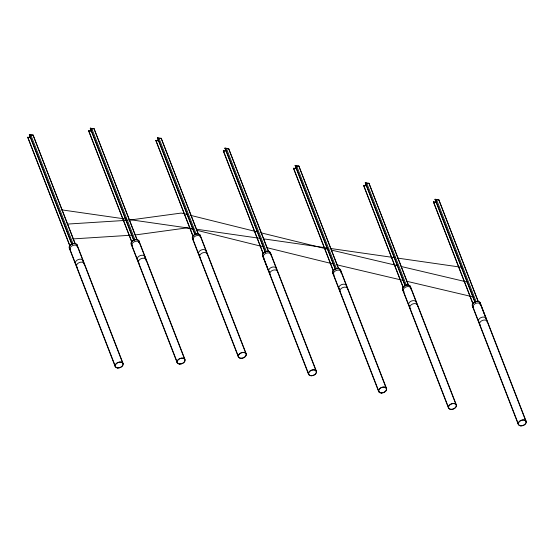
<?xml version="1.0" encoding="UTF-8"?>
<svg xmlns="http://www.w3.org/2000/svg" width="554" height="554" viewBox="0 0 554 554"><rect width="100%" height="100%" fill="white"/><g stroke="black" fill="none" stroke-linecap="round" stroke-linejoin="round"><path stroke-width="0.83" d="M159.074 138.389L157.447 137.891L161.2 138.271L198.277 233.857M30.92 135.169L29.307 134.643L33.06 135.024L75.129 243.483M91.881 128.77L90.267 128.244L94.021 128.625L137.046 239.55M226.517 148.77L266.155 251.094M296.709 166.172L336.278 268.323M366.831 183.402L406.096 284.756M436.642 199.842L435.035 199.315L438.789 199.696L478.22 301.362M69.769 245.789L27.7 137.33L29.514 137.344L30.325 136.166M75.039 243.628L33.06 135.024M131.686 241.856L88.654 130.931L90.468 130.938L91.278 129.768M136.956 239.702L94.021 128.625M192.917 236.163L155.84 140.578L157.648 140.591L158.458 139.414M158.583 139.428L158.146 140.744M198.187 234.003L161.2 138.271M263.102 253.566L223.297 150.93L225.319 150.764M265.255 252.271L224.993 148.098L228.657 148.624L268.468 251.26M268.378 251.412L228.657 148.624M333.231 270.795L293.481 168.333L295.296 168.347L296.106 167.169M335.378 269.5L295.185 165.501L298.848 166.027L338.591 268.489M296.224 167.19L295.794 168.506M338.501 268.642L298.848 166.027M403.042 287.235L363.611 185.562L365.418 185.576L366.346 184.42M405.189 285.94L365.308 182.73L368.971 183.256L408.409 284.929M408.319 285.075L368.971 183.256M472.86 303.668L433.422 202.002L435.236 202.016L436.046 200.839M436.164 200.86L435.735 202.168M478.13 301.514L438.789 199.696M31.038 135.183L32.977 135.169M91.999 128.784L93.931 128.77M159.178 138.431L161.11 138.417M226.634 148.784L228.567 148.77M296.826 166.193L298.758 166.179M366.949 183.422L368.881 183.409M436.76 199.856L438.699 199.842M67.117 224.107L126.963 220.305M128.673 220.194L181.317 213.055L187.176 214.509M72.858 238.919L131.852 235.173M135.273 234.951L187.058 227.867L192.924 229.321M224.903 148.243L226.344 148.451M88.654 130.931L90.489 131.194M155.84 140.578L157.668 140.841M223.297 150.93L225.125 151.194M295.095 165.653L296.535 165.861M293.481 168.333L295.317 168.596M365.218 182.882L366.658 183.09M27.7 137.33L29.535 137.593M363.611 185.562L365.439 185.825M433.422 202.002L435.257 202.265M61.369 209.821L126.416 219.162M128.978 219.529L193.166 228.747M196.594 229.238L259.923 238.331M263.344 238.822L327.532 248.04M330.101 248.414L395.141 257.748M397.71 258.116L461.891 267.333M158.887 138.098L195.964 233.684M327.94 249.258L260.879 232.791M331.306 250.055L397.786 265.705M401.158 266.495L467.638 282.152M333.688 264.071L266.626 247.603M336.209 264.667L403.534 280.518M406.899 281.307L473.386 296.965M190.528 215.34L257.527 231.96M196.275 230.152L263.275 246.772M480.11 302.636L526.078 421.144M480.602 304.437L486.059 318.515M479.923 302.719L525.885 421.227M436.476 199.523L475.907 301.196M435.119 199.17L475.097 302.228M435.035 199.315L475.007 302.373M433.512 201.85L472.95 303.523M472.597 306.023L518.558 424.53M472.403 306.106L518.371 424.613M410.299 286.196L456.267 404.704M410.105 286.286L456.074 404.794M365.308 182.73L405.279 285.788M363.694 185.417L403.132 287.083M402.779 289.583L448.747 408.09M402.585 289.673L448.553 408.18M340.481 269.756L386.45 388.271M340.288 269.846L386.256 388.354M295.185 165.501L335.468 269.355M293.572 168.187L333.314 270.65M332.968 273.143L378.929 391.65M332.774 273.233L378.735 391.74M270.359 252.527L316.327 371.035M270.165 252.617L316.133 371.125M224.993 148.098L265.345 252.125M223.38 150.778L263.192 253.42M262.838 255.913L308.807 374.421M263.309 257.16L268.766 271.231M262.651 256.003L308.613 374.511M200.167 235.125L246.135 353.632M199.973 235.208L245.941 353.715M157.537 137.745L195.153 234.716M157.447 137.891L195.063 234.868M155.93 140.425L193 236.011M192.653 238.511L238.615 357.018M192.46 238.594L238.421 357.101M138.936 240.817L184.904 359.324M138.742 240.907L184.711 359.414M91.708 128.452L134.733 239.376M90.357 128.099L133.923 240.415M90.267 128.244L133.833 240.561M88.744 130.779L131.769 241.71M131.423 244.203L177.384 362.711M131.229 244.293L177.19 362.801M77.027 244.75L122.988 363.258M76.833 244.84L122.794 363.348M30.754 134.851L72.823 243.31M29.397 134.497L72.006 244.342M29.307 134.643L71.916 244.494M27.79 137.177L69.859 245.637M69.506 248.137L115.474 366.644M69.312 248.227L115.28 366.734M70.587 250.214A4.023 2.659 -21.2 0 1 72.747 245.498A4.023 2.659 -21.2 0 1 77.602 247.444M70.012 248.732A4.023 2.659 -21.2 0 1 72.304 243.968A4.023 2.659 -21.2 0 1 76.985 246.17M76.21 264.41A4.023 2.659 -21.2 0 1 78.204 259.57A4.023 2.659 -21.2 0 1 83.024 261.723M77.359 267.374A4.023 2.659 -21.2 0 1 79.222 262.589A4.023 2.659 -21.2 0 1 84.208 264.48M70.019 248.981A4.238 2.805 -21.2 0 1 72.117 243.892A4.238 2.805 -21.2 0 1 77.186 246.149M132.669 246.405A4.023 2.659 -21.2 0 1 134.664 241.565A4.023 2.659 -21.2 0 1 139.476 243.718M131.921 244.799A4.023 2.659 -21.2 0 1 134.359 239.986A4.023 2.659 -21.2 0 1 138.846 242.444M137.953 260.359A4.023 2.659 -21.2 0 1 140.252 255.588A4.023 2.659 -21.2 0 1 144.933 257.79M139.102 263.316A4.023 2.659 -21.2 0 1 141.402 258.552A4.023 2.659 -21.2 0 1 146.083 260.754M131.935 245.048A4.238 2.805 -21.2 0 1 134.179 239.903A4.238 2.805 -21.2 0 1 139.04 242.437M193.575 240.457A4.023 2.659 -21.2 0 1 195.756 235.928A4.023 2.659 -21.2 0 1 200.756 237.424M193 238.975A4.023 2.659 -21.2 0 1 195.451 234.342A4.023 2.659 -21.2 0 1 200.167 236.336M199.184 254.66A4.023 2.659 -21.2 0 1 201.351 249.944A4.023 2.659 -21.2 0 1 206.199 251.89M200.333 257.624A4.023 2.659 -21.2 0 1 202.369 252.963A4.023 2.659 -21.2 0 1 207.369 254.653M192.986 239.224A4.238 2.805 -21.2 0 1 195.548 234.155A4.238 2.805 -21.2 0 1 200.271 236.738M263.919 257.991A4.023 2.659 -21.2 0 1 265.948 253.33A4.023 2.659 -21.2 0 1 270.954 255.027M263.344 256.516A4.023 2.659 -21.2 0 1 265.643 251.745A4.023 2.659 -21.2 0 1 270.324 253.947M269.549 272.187A4.023 2.659 -21.2 0 1 271.543 267.353A4.023 2.659 -21.2 0 1 276.356 269.5M270.698 275.151A4.023 2.659 -21.2 0 1 272.561 270.366A4.023 2.659 -21.2 0 1 277.54 272.263M263.358 256.758A4.238 2.805 -21.2 0 1 265.456 251.668A4.238 2.805 -21.2 0 1 270.525 253.933M334.041 275.227A4.023 2.659 -21.2 0 1 336.479 270.407A4.023 2.659 -21.2 0 1 340.966 272.866M333.466 273.745A4.023 2.659 -21.2 0 1 335.766 268.974A4.023 2.659 -21.2 0 1 340.447 271.176M339.353 289.16A4.023 2.659 -21.2 0 1 341.666 284.583A4.023 2.659 -21.2 0 1 346.534 286.328M340.495 292.124A4.023 2.659 -21.2 0 1 343.085 287.443A4.023 2.659 -21.2 0 1 347.628 289.694M333.882 274.209A4.238 2.805 -21.2 0 1 333.203 270.622A4.238 2.805 -21.2 0 1 338.238 268.489A4.238 2.805 -21.2 0 1 340.585 271.377M404.212 291.896A4.023 2.659 -21.2 0 1 405.888 287A4.023 2.659 -21.2 0 1 410.839 289.098M403.284 290.178A4.023 2.659 -21.2 0 1 405.583 285.414A4.023 2.659 -21.2 0 1 410.265 287.616M409.316 305.732A4.023 2.659 -21.2 0 1 411.477 301.016A4.023 2.659 -21.2 0 1 416.331 302.969M410.819 308.931A4.023 2.659 -21.2 0 1 412.495 304.035A4.023 2.659 -21.2 0 1 417.446 306.133M403.291 290.428A4.238 2.805 -21.2 0 1 405.535 285.282A4.238 2.805 -21.2 0 1 410.403 287.81M473.67 308.1A4.023 2.659 -21.2 0 1 475.969 303.329A4.023 2.659 -21.2 0 1 480.65 305.531M473.448 306.847A4.023 2.659 -21.2 0 1 475.263 301.902A4.023 2.659 -21.2 0 1 480.02 304.257M478.981 322.033A4.023 2.659 -21.2 0 1 481.426 317.407A4.023 2.659 -21.2 0 1 486.149 319.402M480.283 325.136A4.023 2.659 -21.2 0 1 482.576 320.364A4.023 2.659 -21.2 0 1 487.257 322.567M473.303 306.978A4.238 2.805 -21.2 0 1 472.998 303.287A4.238 2.805 -21.2 0 1 478.13 301.404A4.238 2.805 -21.2 0 1 480.138 304.465M117.794 368.015A4.238 2.805 -21.2 0 0 123.14 363.632A4.238 2.805 -21.2 0 0 116.472 363.334A4.238 2.805 -21.2 0 0 117.794 368.015M117.863 367.87A4.023 2.659 -21.2 0 0 122.94 363.694A4.023 2.659 -21.2 0 0 116.603 363.417A4.023 2.659 -21.2 0 0 117.863 367.87M179.711 364.089A4.238 2.805 -21.2 0 0 185.057 359.698A4.238 2.805 -21.2 0 0 178.381 359.408A4.238 2.805 -21.2 0 0 179.711 364.089M179.773 363.936A4.023 2.659 -21.2 0 0 184.856 359.768A4.023 2.659 -21.2 0 0 178.52 359.491A4.023 2.659 -21.2 0 0 179.773 363.936M240.942 358.39A4.238 2.805 -21.2 0 0 246.288 353.999A4.238 2.805 -21.2 0 0 239.612 353.708A4.238 2.805 -21.2 0 0 240.942 358.39M241.004 358.237A4.023 2.659 -21.2 0 0 246.087 354.068A4.023 2.659 -21.2 0 0 239.75 353.791A4.023 2.659 -21.2 0 0 241.004 358.237M311.133 375.799A4.238 2.805 -21.2 0 0 316.479 371.409A4.238 2.805 -21.2 0 0 309.804 371.118A4.238 2.805 -21.2 0 0 311.133 375.799M311.196 375.647A4.023 2.659 -21.2 0 0 316.279 371.478A4.023 2.659 -21.2 0 0 309.942 371.201A4.023 2.659 -21.2 0 0 311.196 375.647M381.256 393.028A4.238 2.805 -21.2 0 0 386.602 388.638A4.238 2.805 -21.2 0 0 379.926 388.347A4.238 2.805 -21.2 0 0 381.256 393.028M381.318 392.876A4.023 2.659 -21.2 0 0 386.401 388.707A4.023 2.659 -21.2 0 0 380.065 388.43A4.023 2.659 -21.2 0 0 381.318 392.876M451.067 409.461A4.238 2.805 -21.2 0 0 456.413 405.078A4.238 2.805 -21.2 0 0 449.744 404.78A4.238 2.805 -21.2 0 0 451.067 409.461M451.136 409.316A4.023 2.659 -21.2 0 0 456.212 405.14A4.023 2.659 -21.2 0 0 449.876 404.863A4.023 2.659 -21.2 0 0 451.136 409.316M520.885 425.901A4.238 2.805 -21.2 0 0 526.231 421.511A4.238 2.805 -21.2 0 0 519.562 421.22A4.238 2.805 -21.2 0 0 520.885 425.901M520.947 425.749A4.023 2.659 -21.2 0 0 526.03 421.58A4.023 2.659 -21.2 0 0 519.694 421.303A4.023 2.659 -21.2 0 0 520.947 425.749"/></g></svg>
